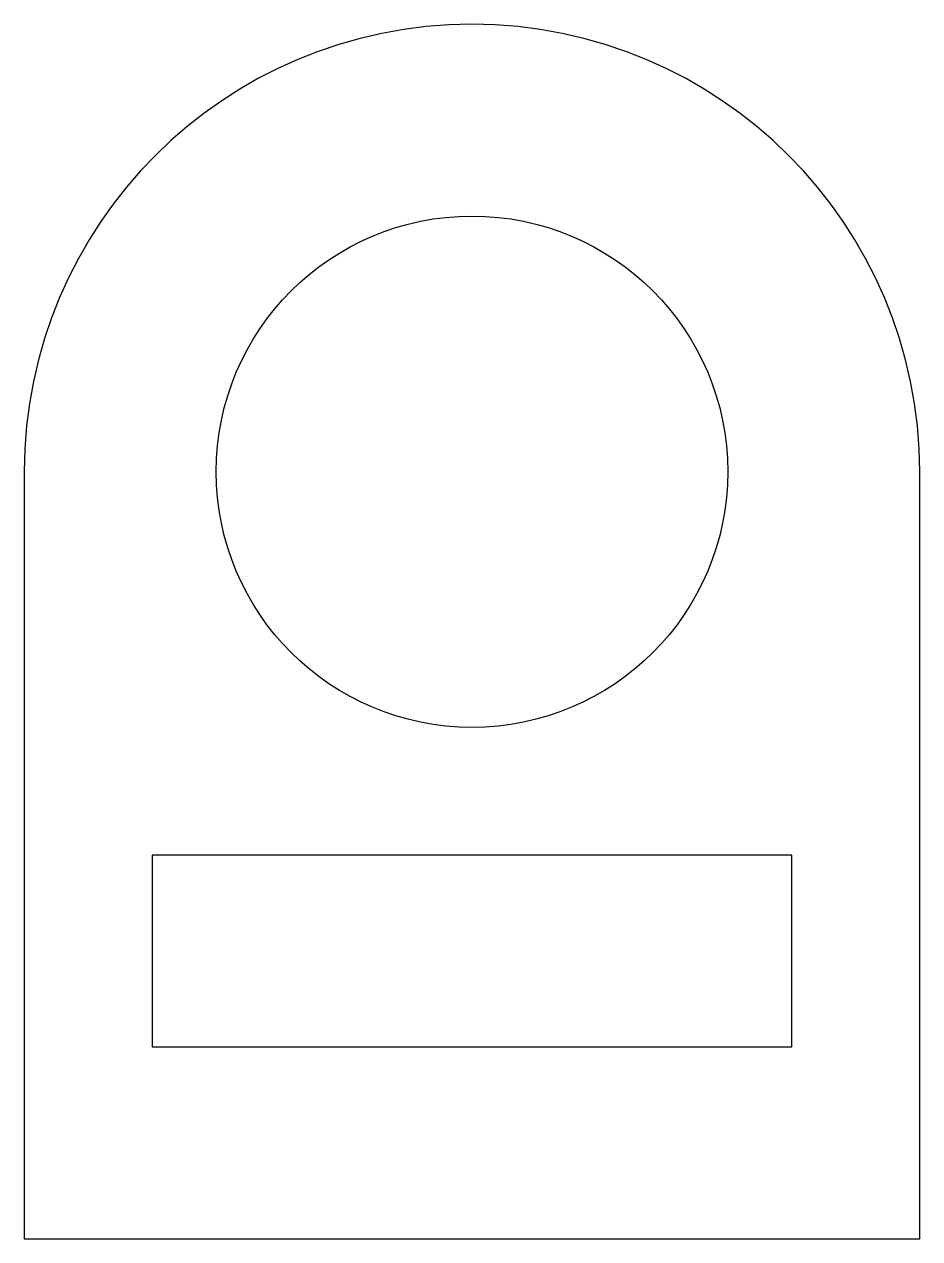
# Model space of a CAD drawing. Header units: metres. Extents: x 0 to 70, y 0 to 95.
import ezdxf

# ---------------------------------------------------------------- set-up
doc = ezdxf.new("R2010")
doc.units = ezdxf.units.M

msp = doc.modelspace()

# ---------------------------------------------------------------- linework, layer by layer
for p, q in [((0, 60), (0, 0)), ((70, 0), (70, 60)), ((60, 30), (10, 30)), ((10, 30), (10, 20)), ((60, 15), (60, 30)), ((10, 20), (10, 15)), ((10, 15), (60, 15)), ((10, 15), (10, 15)), ((0, 0), (70, 0)), ((0, 0), (0, 0))]:
    msp.add_line(p, q)
msp.add_circle((35, 60), 20)
msp.add_arc((35, 60), 35, 0, 180)

doc.saveas('drawing.dxf')
